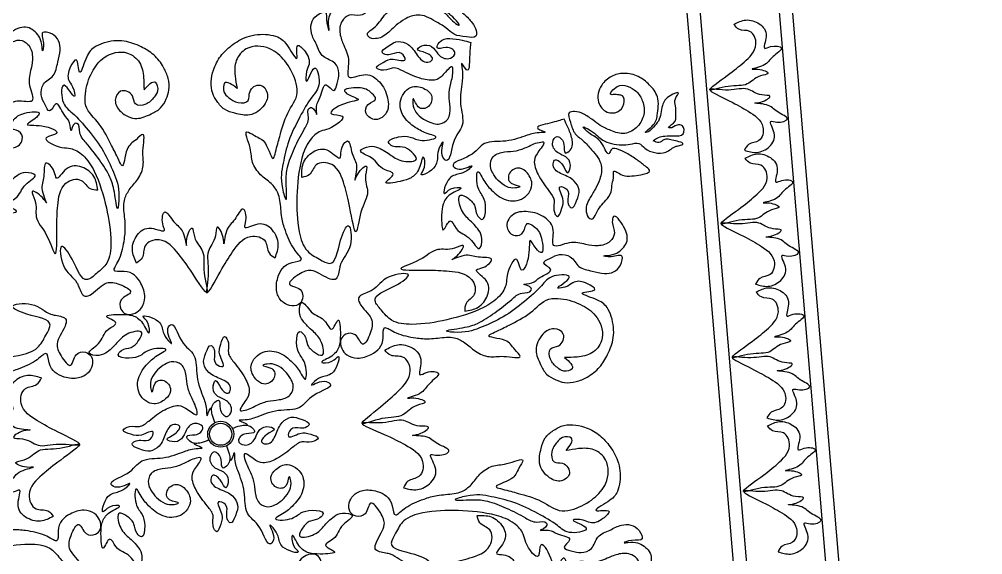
# Model space of a CAD drawing. Header units: millimetres. Extents: x 32582 to 41721, y -247935 to -234947.
# Drawn here: x 36653.1 to 36726.4, y -240141.2 to -240100.5 of the extents above; entities that cross this region are included whole.
import ezdxf

# ---------------------------------------------------------------- set-up
doc = ezdxf.new("R2010")
doc.units = ezdxf.units.MM
doc.header["$LTSCALE"] = 300
doc.header["$MEASUREMENT"] = 0
doc.layers.add('I-LINE-01', color=1, linetype='Continuous')
doc.layers.add('ID-facade', color=1, linetype='Continuous')

# ---------------------------------------------------------------- blocks, each defined once
blk = doc.blocks.new('arabesque3')
at = {"layer": 'I-LINE-01', "ltscale": 1100}
for radius in [18, 15.3]:
    blk.add_circle((0, 0), radius, dxfattribs=at)
for points in [[(312.1, 648.2), (315.2, 655.6), (315.4, 664.7), (313.9, 676.7), (314.1, 690), (325.7, 690.9), (327.5, 683.8), (325.4, 673.4), (325.9, 671.7), (331.1, 679.4), (341.8, 684.6), (354.1, 686.2), (363.9, 687.5), (371, 693.2), (369.2, 680.9), (357.6, 668.3), (337.5, 659.2), (330.5, 651.2), (325.4, 643), (324.8, 639.4), (331.7, 649.1), (345.7, 659), (370.8, 663.4), (389, 655.2), (402.7, 642), (410.3, 623.1), (409, 605.6), (399.5, 590.2), (377, 581.9), (361.5, 591.4), (359.4, 605.4), (368.9, 616), (380, 616), (382.2, 611.6), (383.8, 603.7), (384.3, 600.8), (393.9, 610.9), (392.1, 624.7), (382.7, 636), (368.2, 642.1), (349.9, 640.9), (335.1, 629.6), (328.4, 610.6), (335.5, 592.1), (344.9, 578.9), (353.8, 570.3), (364.5, 558.1), (369.8, 547.2), (369.1, 539.6), (356, 538.9), (339.3, 542.9), (328, 552.1), (313.8, 561.4), (301.5, 568.4), (289.9, 571), (271.5, 565.8), (259.5, 557.7), (247.2, 547.4), (238.9, 541.9), (230.4, 540.1), (220.5, 543.2), (219.1, 545.9), (225.7, 553), (241.6, 569.4), (251.7, 578.5), (262.3, 581.8), (273.3, 585.6), (279, 586.6), (272.1, 597.6), (268.8, 610.4), (268.3, 623), (268.9, 629.9), (271.4, 635.8), (277.2, 632.6), (287.9, 622.7), (299.6, 610.1), (307.3, 599.3), (309.3, 588.1), (304.3, 584.8), (318.2, 577.6), (327.4, 572.4), (339.5, 559.7), (346.6, 555.2), (340.3, 564.3), (324.2, 579.3), (313.3, 603.5), (312.3, 615.6), (311.4, 627.5), (303.5, 634.6), (295.3, 647.1), (293.4, 662.4), (299, 677.7), (299.4, 684), (300.3, 687.1), (307.3, 675.7), (310.5, 662.3), (308, 654.8), (311.9, 647.8)], [(36.8, 477.1), (34.5, 494.3), (36.8, 515.4), (51, 531.2), (83.5, 530.5), (103.7, 513.1), (117.7, 485.3), (119.8, 468.9), (105.8, 440.8), (93.8, 408.8), (87.3, 387.3), (84.4, 379.1), (73.6, 400), (59.1, 411.1), (48.7, 416.8), (52.3, 394.4), (55.2, 374.2), (65.8, 356.9), (79.9, 344.2), (88.9, 331.1), (91.5, 320.4), (93.4, 296.9), (97.8, 278.6), (109, 253), (115.5, 244.2), (118.7, 238.7), (105.7, 234.3), (85.4, 214), (83.5, 194.2), (90.4, 180.6), (100.2, 175.1), (113, 176.1), (118.7, 183.8), (115.7, 196.5), (101.4, 204.6), (114.7, 217.6), (131.6, 222.6), (155.4, 210.9), (164.4, 209.2), (171, 223.6), (172.7, 229.8), (187, 256.2), (185.1, 282.8), (173.8, 263), (157.4, 231.5), (143.9, 237.7), (127.3, 249.6), (117, 276.3), (115.2, 325.1), (123.5, 377.9), (135.3, 402.2), (150.6, 414.4), (161.9, 417.6), (181.1, 434.4), (166.1, 438), (184.5, 451.5), (203.9, 457), (189.5, 464.7), (185.3, 468.7), (204.6, 472.9), (223.1, 464.6), (227.9, 456.9), (217.3, 449.5), (214.3, 437.3), (227.3, 428.4), (242.5, 437.9), (243.7, 461), (231.9, 482.4), (212.5, 490.8), (192, 488), (192, 509.5), (186, 532.2), (181.4, 548.3), (184.7, 565.8), (194.7, 573.5), (210.5, 573.2), (217.5, 576.1), (201.6, 587.6), (179.3, 587.8), (167.2, 572.2), (166.2, 558.8), (166.3, 553.6), (163.5, 563.7), (161.9, 578.5), (149.9, 574.7), (141.9, 550.6), (148.2, 534.5), (157.4, 517.5), (172.8, 508), (178.2, 493.8), (175.3, 479.5), (170.5, 470.3), (160.3, 478.3), (151.5, 461.8), (145.9, 449.3), (145.7, 437.9), (139.1, 447.4), (136.1, 447), (134.2, 433.8), (128.1, 418.1), (113.7, 392), (103.3, 366.1), (100.8, 344.5), (99.9, 321.6), (95.4, 337.3), (97.4, 371.8), (106.2, 402.4), (122.5, 435.2), (139.9, 461.9), (150.3, 481.5), (144.5, 501.7), (133, 484), (133.5, 497.6), (137.2, 507.4), (132.2, 525.2), (122.3, 533.7), (120.7, 516.2), (109.1, 532.5), (95.1, 546.4), (81.9, 550), (52.7, 547.9), (30.8, 536.4), (15.6, 522.4), (4.9, 503.3), (1.3, 487.2), (2.8, 471.2), (8.6, 459.9), (18.3, 448.7), (32.7, 442.7), (53.1, 439.9), (73.5, 453), (78.3, 469.5), (69, 480.6), (54.1, 471.5), (51.7, 460), (37.7, 457.3), (24.6, 464.9), (18.5, 472.7), (19.8, 484.8), (36.8, 477.1)], [(-92, 478.7), (-92.1, 496.1), (-97.2, 516.7), (-113.5, 530.4), (-145.6, 525.2), (-163.2, 505.3), (-173.3, 475.8), (-173.1, 459.3), (-155.3, 433.3), (-139.1, 403.3), (-129.7, 382.9), (-125.7, 375.1), (-117.9, 397.3), (-105.1, 410.3), (-95.6, 417.4), (-96, 394.7), (-96.2, 374.3), (-104.3, 355.7), (-116.5, 341.2), (-123.6, 327), (-124.7, 316), (-123.4, 292.6), (-125.2, 273.8), (-132.8, 246.9), (-138.1, 237.3), (-140.5, 231.4), (-127, 228.8), (-104.1, 211.5), (-99.5, 192.1), (-104.5, 177.7), (-113.5, 170.9), (-126.3, 170.2), (-132.9, 177), (-131.8, 190), (-118.7, 200), (-133.6, 211), (-151.1, 213.7), (-173.1, 198.8), (-181.7, 196), (-190.2, 209.3), (-192.8, 215.2), (-210.6, 239.4), (-212.3, 266), (-198.4, 247.9), (-177.8, 219), (-165.3, 226.9), (-150.5, 241), (-144, 268.8), (-148.9, 317.5), (-164.3, 368.6), (-179.4, 391), (-196.2, 401), (-207.8, 402.7), (-229.1, 416.7), (-214.8, 422.3), (-234.8, 433.2), (-254.8, 436), (-241.5, 445.5), (-237.9, 450.1), (-257.6, 451.6), (-274.8, 440.9), (-278.5, 432.6), (-267.1, 426.7), (-262.4, 415.1), (-274, 404.4), (-290.4, 411.8), (-294.8, 434.4), (-286, 457.3), (-268, 468.3), (-247.2, 468.4), (-250.2, 489.6), (-247.3, 512.9), (-245, 529.5), (-250.6, 546.4), (-261.6, 552.6), (-277.2, 550.2), (-284.6, 552.1), (-270.3, 565.7), (-248.3, 569), (-234.1, 555.1), (-231.3, 542), (-230.8, 536.9), (-229.3, 547.2), (-229.8, 562.1), (-217.4, 559.9), (-206.2, 537.2), (-210.2, 520.4), (-217, 502.3), (-231, 490.7), (-234.3, 476), (-229.5, 462.2), (-223.5, 453.7), (-214.5, 463), (-203.6, 447.9), (-196.3, 436.3), (-194.5, 425.1), (-189.2, 435.3), (-186.3, 435.3), (-182.6, 422.5), (-174.3, 407.9), (-156.5, 383.9), (-142.7, 359.8), (-137.2, 338.7), (-133.2, 316.1), (-131, 332.3), (-137.6, 366.2), (-150.6, 395.3), (-171.1, 425.6), (-192, 449.6), (-205, 467.6), (-202.1, 488.4), (-188.2, 472.4), (-190.6, 485.9), (-195.6, 495.1), (-193, 513.3), (-184.5, 523.1), (-180.5, 506), (-171.2, 523.8), (-159.3, 539.4), (-146.6, 544.9), (-117.4, 546.8), (-94.2, 538.3), (-77.2, 526.6), (-64, 509.1), (-58.2, 493.6), (-57.5, 477.6), (-61.7, 465.5), (-69.8, 453.1), (-83.2, 445.3), (-103.1, 439.6), (-125.1, 449.8), (-132.1, 465.6), (-124.4, 477.8), (-108.4, 470.9), (-104.5, 459.7), (-90.2, 459), (-78.3, 468.3), (-73.2, 476.9), (-76.2, 488.8), (-92, 478.7)], [(361.8, 531.1), (350.2, 534.3), (332.9, 537.3), (318.2, 532.3), (315.2, 525.1), (327.1, 524.9), (335.3, 522.9), (339.5, 517.7), (332.9, 510.2), (318, 514.3), (309.9, 524.7), (297.4, 529), (287.8, 523.8), (299.9, 518.2), (307.9, 508.7), (301.4, 505.4), (287.2, 515.8), (275, 530.6), (261.6, 535.2), (247.4, 529.2), (239.1, 520.4), (243.1, 517.8), (251.9, 518), (265.5, 518.6), (270.6, 510.2), (253.9, 511), (239.7, 507), (230.5, 499.7), (240.1, 496.2), (253.6, 498.9), (267.7, 493.9), (279.9, 487.8), (292.3, 482.9), (312.1, 480.9), (324.2, 489.4), (335.4, 497.4), (335.9, 494.2), (332.5, 475), (329.7, 458.4), (330.6, 442.5), (327, 426.1), (314, 419.6), (304.8, 421.4), (293.3, 427), (283, 437.1), (279.1, 449.1), (279.7, 455.3), (286.6, 444.2), (300.7, 444.4), (305.2, 459.3), (296.5, 468.5), (279.5, 472.1), (262.6, 454.6), (266.5, 430.8), (284.1, 414.1), (301.8, 405.6), (309.7, 402.2), (290.5, 397.7), (274.1, 402.8), (257.8, 403.4), (244, 396), (249.4, 391.1), (263.3, 389.3), (275.9, 381.8), (281.8, 372.3), (264.3, 369.7), (246.9, 378.3), (229.8, 389.2), (217.4, 391.5), (205, 385.9), (219.9, 375.5), (237.5, 358.8), (249.2, 352.3), (238.8, 341.4), (258.7, 341.9), (273.7, 346.6), (285.5, 359.4), (291.4, 374.6), (292.7, 360.5), (288, 350.7), (307.4, 361.4), (311.2, 377.4), (315.6, 389.9), (318.9, 394.6), (317.6, 376.4), (322.9, 369.1), (333.7, 393.7), (346.7, 417), (345.3, 446.5), (348.2, 477.2), (348.6, 496.9), (348, 502.4), (354.8, 493.2), (359.6, 510.7), (361.8, 531.1)], [(-421.4, 487.7), (-410.2, 492.5), (-393.6, 497.9), (-378.3, 495), (-374.4, 488.2), (-386.1, 486.4), (-393.9, 483.3), (-397.4, 477.5), (-389.8, 471), (-375.6, 477.2), (-369, 488.5), (-357.3, 494.5), (-347, 490.7), (-358.3, 483.5), (-364.9, 472.9), (-357.9, 470.6), (-345.3, 482.9), (-335.3, 499.2), (-322.6, 505.5), (-307.7, 501.6), (-298.4, 493.9), (-301.9, 490.9), (-310.7, 489.8), (-324.2, 488.6), (-328.1, 479.5), (-311.8, 482.7), (-297.1, 480.6), (-287, 474.6), (-296, 469.9), (-309.7, 470.7), (-323, 463.8), (-334.3, 456.1), (-345.9, 449.6), (-365.2, 444.9), (-378.3, 451.6), (-390.6, 458), (-390.6, 454.8), (-384.6, 436.3), (-379.6, 420.1), (-378.3, 404.2), (-372.5, 388.6), (-358.7, 383.9), (-349.8, 386.9), (-339.3, 394), (-330.4, 405.5), (-328.2, 417.8), (-329.6, 423.9), (-334.9, 412), (-348.9, 410.2), (-355.4, 424.4), (-348, 434.7), (-331.8, 440.6), (-312.6, 425.6), (-313.3, 401.5), (-328.3, 382.5), (-344.7, 371.6), (-352.1, 367.2), (-332.4, 365.4), (-316.9, 372.7), (-300.9, 375.5), (-286.1, 370), (-290.9, 364.5), (-304.4, 360.8), (-315.8, 351.7), (-320.4, 341.4), (-302.7, 341.2), (-286.6, 352.1), (-271.1, 365.3), (-259.2, 369.3), (-246.2, 365.4), (-259.5, 353), (-274.6, 334.1), (-285.3, 326), (-273.5, 316.7), (-293.3, 314.5), (-308.8, 317.1), (-322.3, 328.1), (-330.2, 342.4), (-329.5, 328.2), (-323.5, 319.2), (-344.2, 327.1), (-350.2, 342.5), (-356.2, 354.2), (-360.2, 358.4), (-356.3, 340.6), (-360.7, 332.6), (-374.7, 355.5), (-390.7, 376.8), (-393.4, 406.2), (-400.5, 436.2), (-403.6, 455.7), (-403.8, 461.2), (-409.2, 451.2), (-416.3, 467.9), (-421.4, 487.7)], [(610.6, 388.1), (617.5, 392.2), (626.4, 393.7), (638.6, 393.8), (651.7, 395.9), (651, 407.4), (643.8, 408.3), (633.7, 404.7), (632, 405), (638.9, 411.3), (642.6, 422.5), (642.5, 434.9), (642.4, 444.9), (647.1, 452.7), (635.2, 449.2), (624.3, 436), (618, 414.8), (611.1, 406.7), (603.6, 400.5), (600.1, 399.5), (608.8, 407.7), (616.7, 422.8), (617.6, 448.4), (607, 465.3), (592.1, 477), (572.2, 482), (555.1, 478.3), (541.1, 466.7), (536, 443.3), (547.6, 429.3), (561.7, 429.1), (570.9, 440), (569.4, 451), (564.8, 452.5), (556.7, 453.1), (553.7, 453.2), (562.5, 464), (576.4, 464.2), (588.8, 456.4), (596.9, 442.9), (598.2, 424.6), (589, 408.3), (571.1, 399.1), (551.8, 403.6), (537.5, 411.1), (527.7, 418.8), (514.2, 427.7), (502.6, 431.4), (495.2, 429.8), (496.3, 416.6), (502.5, 400.6), (513.2, 390.7), (524.3, 377.9), (533, 366.7), (537.2, 355.6), (534.5, 336.7), (528.1, 323.7), (519.6, 310), (515.3, 301.1), (514.7, 292.4), (519.1, 283), (521.9, 282), (528.1, 289.5), (542.1, 307.5), (549.8, 318.8), (551.6, 329.7), (553.8, 341.2), (554, 346.9), (566, 341.6), (579, 340), (591.6, 341.3), (598.4, 342.8), (603.9, 346.1), (599.9, 351.4), (588.6, 360.7), (574.6, 370.5), (562.8, 376.7), (551.4, 377.1), (548.8, 371.8), (539.8, 384.5), (533.4, 393), (519.2, 403.1), (513.7, 409.6), (523.6, 404.6), (540.6, 390.7), (566.1, 383.2), (578.3, 383.9), (590.2, 384.6), (598.2, 377.8), (611.8, 371.3), (627.2, 371.5), (641.6, 379.2), (647.8, 380.4), (650.7, 381.8), (638.5, 387.2), (624.8, 388.5), (617.7, 385), (610.2, 387.8)], [(487.7, 421.4), (492.5, 410.2), (497.9, 393.6), (495, 378.3), (488.2, 374.4), (486.4, 386.1), (483.3, 393.9), (477.5, 397.4), (471, 389.8), (477.2, 375.6), (488.5, 369), (494.5, 357.3), (490.7, 347), (483.5, 358.3), (472.9, 364.9), (470.6, 357.9), (482.9, 345.3), (499.2, 335.3), (505.5, 322.6), (501.6, 307.7), (493.9, 298.4), (490.9, 301.9), (489.8, 310.7), (488.6, 324.2), (479.5, 328.1), (482.7, 311.8), (480.6, 297.1), (474.6, 287), (469.9, 296), (470.7, 309.7), (463.8, 323), (456.1, 334.3), (449.6, 345.9), (444.9, 365.2), (451.6, 378.3), (458, 390.6), (454.8, 390.6), (436.3, 384.6), (420.1, 379.6), (404.2, 378.3), (388.6, 372.5), (383.9, 358.7), (386.9, 349.8), (394, 339.3), (405.5, 330.4), (417.8, 328.2), (423.9, 329.6), (412, 334.9), (410.2, 348.9), (424.4, 355.4), (434.7, 348), (440.6, 331.8), (425.6, 312.6), (401.5, 313.3), (382.5, 328.3), (371.6, 344.7), (367.2, 352.1), (365.4, 332.4), (372.7, 316.9), (375.5, 300.9), (370, 286.1), (364.5, 290.9), (360.8, 304.4), (351.7, 315.8), (341.4, 320.4), (341.2, 302.7), (352.1, 286.6), (365.3, 271.1), (369.3, 259.2), (365.4, 246.2), (353, 259.5), (334.1, 274.6), (326, 285.3), (316.7, 273.5), (314.5, 293.3), (317.1, 308.8), (328.1, 322.3), (342.4, 330.2), (328.2, 329.5), (319.2, 323.5), (327.1, 344.2), (342.5, 350.2), (354.2, 356.2), (358.4, 360.2), (340.6, 356.3), (332.6, 360.7), (355.5, 374.7), (376.8, 390.7), (406.2, 393.4), (436.2, 400.5), (455.7, 403.6), (461.2, 403.8), (451.2, 409.2), (467.9, 416.3), (487.7, 421.4)], [(122.8, 351.4), (133, 354.9), (143.2, 368.1), (164.7, 367.9), (181, 339.4), (187.8, 307.3), (195.5, 274.1), (203, 301.1), (212.9, 328.9), (210.9, 352.1), (212.7, 364.2), (200.1, 353.7), (196, 345.5), (198.7, 363.2), (193.3, 382.6), (187.5, 399.9), (178, 386.2), (176.6, 377.1), (161.2, 386.9), (139.3, 386.2), (125.1, 370.5), (122.8, 351.4)], [(-160, 342.5), (-170.5, 344.6), (-182.5, 356.3), (-203.7, 353.1), (-216, 322.6), (-218.3, 289.9), (-221.4, 256), (-232.6, 281.7), (-246.2, 307.9), (-247.4, 331.1), (-250.8, 342.9), (-236.8, 334.1), (-231.7, 326.7), (-236.8, 343.8), (-234.1, 363.8), (-230.7, 381.7), (-219.5, 369.4), (-216.8, 360.6), (-202.8, 372.4), (-181.1, 374.7), (-164.9, 361.1), (-160, 342.5)], [(-109.5, 239.9), (-101.4, 247), (-97, 263.1), (-77, 271), (-51.1, 250.8), (-32.6, 223.7), (-12.9, 196), (-16.2, 223.8), (-17.6, 253.3), (-28.2, 274), (-31.2, 285.8), (-38.9, 271.3), (-39.6, 262.2), (-43.8, 279.6), (-56.2, 295.5), (-68.1, 309.3), (-71.6, 293), (-69.5, 284), (-87.5, 287.3), (-107.4, 278.3), (-114.6, 258.4), (-109.5, 239.9)], [(82.5, 241.4), (74.3, 248.4), (69.6, 264.4), (49.5, 272.1), (23.9, 251.4), (5.9, 224), (-13.4, 196), (-10.5, 223.8), (-9.6, 253.3), (0.7, 274.2), (3.4, 286.1), (11.4, 271.7), (12.2, 262.7), (16.1, 280.1), (28.3, 296.2), (39.9, 310.2), (43.7, 294), (41.8, 284.9), (59.7, 288.5), (79.8, 279.8), (87.3, 260.1), (82.5, 241.4)], [(478.7, 92), (496.1, 92.1), (516.7, 97.2), (530.4, 113.5), (525.2, 145.6), (505.3, 163.2), (475.8, 173.3), (459.3, 173.1), (433.3, 155.3), (403.3, 139.1), (382.9, 129.7), (375.1, 125.7), (397.3, 117.9), (410.3, 105.1), (417.4, 95.6), (394.7, 96), (374.3, 96.2), (355.7, 104.3), (341.2, 116.5), (327, 123.6), (316, 124.7), (292.6, 123.4), (273.8, 125.2), (246.9, 132.8), (237.3, 138.1), (231.4, 140.5), (228.8, 127), (211.5, 104.1), (192.1, 99.5), (177.7, 104.5), (170.9, 113.5), (170.2, 126.3), (177, 132.9), (190, 131.8), (200, 118.7), (211, 133.6), (213.7, 151.1), (198.8, 173.1), (196, 181.7), (209.3, 190.2), (215.2, 192.8), (239.4, 210.6), (266, 212.3), (247.9, 198.4), (219, 177.8), (226.9, 165.3), (241, 150.5), (268.8, 144), (317.5, 148.9), (368.6, 164.3), (391, 179.4), (401, 196.2), (402.7, 207.8), (416.7, 229.1), (422.3, 214.8), (433.2, 234.8), (436, 254.8), (445.5, 241.5), (450.1, 237.9), (451.6, 257.6), (440.9, 274.8), (432.6, 278.5), (426.7, 267.1), (415.1, 262.4), (404.4, 274), (411.8, 290.4), (434.4, 294.8), (457.3, 286), (468.3, 268), (468.4, 247.2), (489.6, 250.2), (512.9, 247.3), (529.5, 245), (546.4, 250.6), (552.6, 261.6), (550.2, 277.2), (552.1, 284.6), (565.7, 270.3), (569, 248.3), (555.1, 234.1), (542, 231.3), (536.9, 230.8), (547.2, 229.3), (562.1, 229.8), (559.9, 217.4), (537.2, 206.2), (520.4, 210.2), (502.3, 217), (490.7, 231), (476, 234.3), (462.2, 229.5), (453.7, 223.5), (463, 214.5), (447.9, 203.6), (436.3, 196.3), (425.1, 194.5), (435.3, 189.2), (435.3, 186.3), (422.5, 182.6), (407.9, 174.3), (383.9, 156.5), (359.8, 142.7), (338.7, 137.2), (316.1, 133.2), (332.3, 131), (366.2, 137.6), (395.3, 150.6), (425.6, 171.1), (449.6, 192), (467.6, 205), (488.4, 202.1), (472.4, 188.2), (485.9, 190.6), (495.1, 195.6), (513.3, 193), (523.1, 184.5), (506, 180.5), (523.8, 171.2), (539.4, 159.3), (544.9, 146.6), (546.8, 117.4), (538.3, 94.2), (526.6, 77.2), (509.1, 64), (493.6, 58.2), (477.6, 57.5), (465.5, 61.7), (453.1, 69.8), (445.3, 83.2), (439.6, 103.1), (449.8, 125.1), (465.6, 132.1), (477.8, 124.4), (470.9, 108.4), (459.7, 104.5), (459, 90.2), (468.3, 78.3), (476.9, 73.2), (488.8, 76.2), (478.7, 92)], [(-477.1, 36.8), (-494.3, 34.5), (-515.4, 36.8), (-531.2, 51), (-530.5, 83.5), (-513.1, 103.7), (-485.3, 117.7), (-468.9, 119.8), (-440.8, 105.8), (-408.8, 93.8), (-387.3, 87.3), (-379.1, 84.4), (-400, 73.6), (-411.1, 59.1), (-416.8, 48.7), (-394.4, 52.3), (-374.2, 55.2), (-356.9, 65.8), (-344.2, 79.9), (-331.1, 88.9), (-320.4, 91.5), (-296.9, 93.4), (-278.6, 97.8), (-253, 109), (-244.2, 115.5), (-238.7, 118.7), (-234.3, 105.7), (-214, 85.4), (-194.2, 83.5), (-180.6, 90.4), (-175.1, 100.2), (-176.1, 113), (-183.8, 118.7), (-196.5, 115.7), (-204.6, 101.4), (-217.6, 114.7), (-222.6, 131.6), (-210.9, 155.4), (-209.2, 164.4), (-223.6, 171), (-229.8, 172.7), (-256.2, 187), (-282.8, 185.1), (-263, 173.8), (-231.5, 157.4), (-237.7, 143.9), (-249.6, 127.3), (-276.3, 117), (-325.1, 115.2), (-377.9, 123.5), (-402.2, 135.3), (-414.4, 150.6), (-417.6, 161.9), (-434.4, 181.1), (-438, 166.1), (-451.5, 184.5), (-457, 203.9), (-464.7, 189.5), (-468.7, 185.3), (-472.9, 204.6), (-464.6, 223.1), (-456.9, 227.9), (-449.5, 217.3), (-437.3, 214.3), (-428.4, 227.3), (-437.9, 242.5), (-461, 243.7), (-482.4, 231.9), (-490.8, 212.5), (-488, 192), (-509.5, 192), (-532.2, 186), (-548.3, 181.4), (-565.8, 184.7), (-573.5, 194.7), (-573.2, 210.5), (-576.1, 217.5), (-587.6, 201.6), (-587.8, 179.3), (-572.2, 167.2), (-558.8, 166.2), (-553.6, 166.3), (-563.7, 163.5), (-578.5, 161.9), (-574.7, 149.9), (-550.6, 141.9), (-534.5, 148.2), (-517.5, 157.4), (-508, 172.8), (-493.8, 178.2), (-479.5, 175.3), (-470.3, 170.5), (-478.3, 160.3), (-461.8, 151.5), (-449.3, 145.9), (-437.9, 145.7), (-447.4, 139.1), (-447, 136.1), (-433.8, 134.2), (-418.1, 128.1), (-392, 113.7), (-366.1, 103.3), (-344.5, 100.8), (-321.6, 99.9), (-337.3, 95.4), (-371.8, 97.4), (-402.4, 106.2), (-435.2, 122.5), (-461.9, 139.9), (-481.5, 150.3), (-501.7, 144.5), (-484, 133), (-497.6, 133.5), (-507.4, 137.2), (-525.2, 132.2), (-533.7, 122.3), (-516.2, 120.7), (-532.5, 109.1), (-546.4, 95.1), (-550, 81.9), (-547.9, 52.7), (-536.4, 30.8), (-522.4, 15.6), (-503.3, 4.9), (-487.2, 1.3), (-471.2, 2.8), (-459.9, 8.6), (-448.7, 18.3), (-442.7, 32.7), (-439.9, 53.1), (-453, 73.5), (-469.5, 78.3), (-480.6, 69), (-471.5, 54.1), (-460, 51.7), (-457.3, 37.7), (-464.9, 24.6), (-472.7, 18.5), (-484.8, 19.8), (-477.1, 36.8)], [(342.5, 160), (344.6, 170.5), (356.3, 182.5), (353.1, 203.7), (322.6, 216), (289.9, 218.3), (256, 221.4), (281.7, 232.6), (307.9, 246.2), (331.1, 247.4), (342.9, 250.8), (334.1, 236.8), (326.7, 231.7), (343.8, 236.8), (363.8, 234.1), (381.7, 230.7), (369.4, 219.5), (360.6, 216.8), (372.4, 202.8), (374.7, 181.1), (361.1, 164.9), (342.5, 160)], [(230.5, 109.4), (238.4, 102.1), (254.8, 99.2), (264.7, 80.1), (247.1, 52.3), (221.9, 31.3), (196.2, 9), (223.6, 15), (252.8, 19.2), (272.4, 31.8), (283.9, 35.9), (268.6, 42.2), (259.6, 42), (276.4, 47.8), (291.1, 61.7), (303.6, 74.9), (287.1, 76.9), (278.4, 73.9), (279.8, 92.1), (269, 111), (248.5, 116.3), (230.5, 109.4)], [(-245.7, 85), (-252.3, 76.5), (-268, 71), (-274.7, 50.5), (-252.8, 26), (-224.5, 9.4), (-195.5, -8.5), (-223.5, -7), (-253, -7.6), (-274.4, 1.7), (-286.4, 3.8), (-272.4, 12.5), (-263.4, 13.7), (-281, 16.8), (-297.7, 28.1), (-312.2, 39.1), (-296.2, 43.7), (-287.1, 42.2), (-291.6, 59.9), (-283.9, 80.4), (-264.6, 88.9), (-245.7, 85)], [(250.7, -81.5), (256.9, -72.7), (272.4, -66.5), (278, -45.7), (255, -22.3), (226, -7), (196.2, 9.4), (224.2, 9.3), (253.6, 11.3), (275.4, 3.1), (287.5, 1.5), (273.9, -7.8), (265, -9.5), (282.7, -11.7), (300, -22.2), (315, -32.5), (299.3, -37.9), (290.1, -36.8), (295.4, -54.3), (288.7, -75.1), (269.8, -84.5), (250.7, -81.5)], [(-234.6, -106.6), (-242.1, -99), (-258.4, -95.4), (-267.4, -75.8), (-248.5, -48.9), (-222.3, -29.1), (-195.6, -8), (-223.2, -12.7), (-252.6, -15.5), (-272.7, -27.2), (-284.4, -30.7), (-269.5, -37.7), (-260.4, -37.9), (-277.5, -43), (-292.9, -56.2), (-306, -68.8), (-289.6, -71.5), (-280.7, -68.9), (-283.1, -87), (-273.1, -106.5), (-252.9, -112.7), (-234.6, -106.6)], [(477.1, -36.8), (494.3, -34.5), (515.4, -36.8), (531.2, -51), (530.5, -83.5), (513.1, -103.7), (485.3, -117.7), (468.9, -119.8), (440.8, -105.8), (408.8, -93.8), (387.3, -87.3), (379.1, -84.4), (400, -73.6), (411.1, -59.1), (416.8, -48.7), (394.4, -52.3), (374.2, -55.2), (356.9, -65.8), (344.2, -79.9), (331.1, -88.9), (320.4, -91.5), (296.9, -93.4), (278.6, -97.8), (253, -109), (244.2, -115.5), (238.7, -118.7), (234.3, -105.7), (214, -85.4), (194.2, -83.5), (180.6, -90.4), (175.1, -100.2), (176.1, -113), (183.8, -118.7), (196.5, -115.7), (204.6, -101.4), (217.6, -114.7), (222.6, -131.6), (210.9, -155.4), (209.2, -164.4), (223.6, -171), (229.8, -172.7), (256.2, -187), (282.8, -185.1), (263, -173.8), (231.5, -157.4), (237.7, -143.9), (249.6, -127.3), (276.3, -117), (325.1, -115.2), (377.9, -123.5), (402.2, -135.3), (414.4, -150.6), (417.6, -161.9), (434.4, -181.1), (438, -166.1), (451.5, -184.5), (457, -203.9), (464.7, -189.5), (468.7, -185.3), (472.9, -204.6), (464.6, -223.1), (456.9, -227.9), (449.5, -217.3), (437.3, -214.3), (428.4, -227.3), (437.9, -242.5), (461, -243.7), (482.4, -231.9), (490.8, -212.5), (488, -192), (509.5, -192), (532.2, -186), (548.3, -181.4), (565.8, -184.7), (573.5, -194.7), (573.2, -210.5), (576.1, -217.5), (587.6, -201.6), (587.8, -179.3), (572.2, -167.2), (558.8, -166.2), (553.6, -166.3), (563.7, -163.5), (578.5, -161.9), (574.7, -149.9), (550.6, -141.9), (534.5, -148.2), (517.5, -157.4), (508, -172.8), (493.8, -178.2), (479.5, -175.3), (470.3, -170.5), (478.3, -160.3), (461.8, -151.5), (449.3, -145.9), (437.9, -145.7), (447.4, -139.1), (447, -136.1), (433.8, -134.2), (418.1, -128.1), (392, -113.7), (366.1, -103.3), (344.5, -100.8), (321.6, -99.9), (337.3, -95.4), (371.8, -97.4), (402.4, -106.2), (435.2, -122.5), (461.9, -139.9), (481.5, -150.3), (501.7, -144.5), (484, -133), (497.6, -133.5), (507.4, -137.2), (525.2, -132.2), (533.7, -122.3), (516.2, -120.7), (532.5, -109.1), (546.4, -95.1), (550, -81.9), (547.9, -52.7), (536.4, -30.8), (522.4, -15.6), (503.3, -4.9), (487.2, -1.3), (471.2, -2.8), (459.9, -8.6), (448.7, -18.3), (442.7, -32.7), (439.9, -53.1), (453, -73.5), (469.5, -78.3), (480.6, -69), (471.5, -54.1), (460, -51.7), (457.3, -37.7), (464.9, -24.6), (472.7, -18.5), (484.8, -19.8), (477.1, -36.8)], [(-478.7, -92), (-496.1, -92.1), (-516.7, -97.2), (-530.4, -113.5), (-525.2, -145.6), (-505.3, -163.2), (-475.8, -173.3), (-459.3, -173.1), (-433.3, -155.3), (-403.3, -139.1), (-382.9, -129.7), (-375.1, -125.7), (-397.3, -117.9), (-410.3, -105.1), (-417.4, -95.6), (-394.7, -96), (-374.3, -96.2), (-355.7, -104.3), (-341.2, -116.5), (-327, -123.6), (-316, -124.7), (-292.6, -123.4), (-273.8, -125.2), (-246.9, -132.8), (-237.3, -138.1), (-231.4, -140.5), (-228.8, -127), (-211.5, -104.1), (-192.1, -99.5), (-177.7, -104.5), (-170.9, -113.5), (-170.2, -126.3), (-177, -132.9), (-190, -131.8), (-200, -118.7), (-211, -133.6), (-213.7, -151.1), (-198.8, -173.1), (-196, -181.7), (-209.3, -190.2), (-215.2, -192.8), (-239.4, -210.6), (-266, -212.3), (-247.9, -198.4), (-219, -177.8), (-226.9, -165.3), (-241, -150.5), (-268.8, -144), (-317.5, -148.9), (-368.6, -164.3), (-391, -179.4), (-401, -196.2), (-402.7, -207.8), (-416.7, -229.1), (-422.3, -214.8), (-433.2, -234.8), (-436, -254.8), (-445.5, -241.5), (-450.1, -237.9), (-451.6, -257.6), (-440.9, -274.8), (-432.6, -278.5), (-426.7, -267.1), (-415.1, -262.4), (-404.4, -274), (-411.8, -290.4), (-434.4, -294.8), (-457.3, -286), (-468.3, -268), (-468.4, -247.2), (-489.6, -250.2), (-512.9, -247.3), (-529.5, -245), (-546.4, -250.6), (-552.6, -261.6), (-550.2, -277.2), (-552.1, -284.6), (-565.7, -270.3), (-569, -248.3), (-555.1, -234.1), (-542, -231.3), (-536.9, -230.8), (-547.2, -229.3), (-562.1, -229.8), (-559.9, -217.4), (-537.2, -206.2), (-520.4, -210.2), (-502.3, -217), (-490.7, -231), (-476, -234.3), (-462.2, -229.5), (-453.7, -223.5), (-463, -214.5), (-447.9, -203.6), (-436.3, -196.3), (-425.1, -194.5), (-435.3, -189.2), (-435.3, -186.3), (-422.5, -182.6), (-407.9, -174.3), (-383.9, -156.5), (-359.8, -142.7), (-338.7, -137.2), (-316.1, -133.2), (-332.3, -131), (-366.2, -137.6), (-395.3, -150.6), (-425.6, -171.1), (-449.6, -192), (-467.6, -205), (-488.4, -202.1), (-472.4, -188.2), (-485.9, -190.6), (-495.1, -195.6), (-513.3, -193), (-523.1, -184.5), (-506, -180.5), (-523.8, -171.2), (-539.4, -159.3), (-544.9, -146.6), (-546.8, -117.4), (-538.3, -94.2), (-526.6, -77.2), (-509.1, -64), (-493.6, -58.2), (-477.6, -57.5), (-465.5, -61.7), (-453.1, -69.8), (-445.3, -83.2), (-439.6, -103.1), (-449.8, -125.1), (-465.6, -132.1), (-477.8, -124.4), (-470.9, -108.4), (-459.7, -104.5), (-459, -90.2), (-468.3, -78.3), (-476.9, -73.2), (-488.8, -76.2), (-478.7, -92)], [(351.4, -122.8), (354.9, -133), (368.1, -143.2), (367.9, -164.7), (339.4, -181), (307.3, -187.8), (274.1, -195.5), (301.1, -203), (328.9, -212.9), (352.1, -210.9), (364.2, -212.7), (353.7, -200.1), (345.5, -196), (363.2, -198.7), (382.6, -193.3), (399.9, -187.5), (386.2, -178), (377.1, -176.6), (386.9, -161.2), (386.2, -139.3), (370.5, -125.1), (351.4, -122.8)], [(92, -478.7), (92.1, -496.1), (97.2, -516.7), (113.5, -530.4), (145.6, -525.2), (163.2, -505.3), (173.3, -475.8), (173.1, -459.3), (155.3, -433.3), (139.1, -403.3), (129.7, -382.9), (125.7, -375.1), (117.9, -397.3), (105.1, -410.3), (95.6, -417.4), (96, -394.7), (96.2, -374.3), (104.3, -355.7), (116.5, -341.2), (123.6, -327), (124.7, -316), (123.4, -292.6), (125.2, -273.8), (132.8, -246.9), (138.1, -237.3), (140.5, -231.4), (127, -228.8), (104.1, -211.5), (99.5, -192.1), (104.5, -177.7), (113.5, -170.9), (126.3, -170.2), (132.9, -177), (131.8, -190), (118.7, -200), (133.6, -211), (151.1, -213.7), (173.1, -198.8), (181.7, -196), (190.2, -209.3), (192.8, -215.2), (210.6, -239.4), (212.3, -266), (198.4, -247.9), (177.8, -219), (165.3, -226.9), (150.5, -241), (144, -268.8), (148.9, -317.5), (164.3, -368.6), (179.4, -391), (196.2, -401), (207.8, -402.7), (229.1, -416.7), (214.8, -422.3), (234.8, -433.2), (254.8, -436), (241.5, -445.5), (237.9, -450.1), (257.6, -451.6), (274.8, -440.9), (278.5, -432.6), (267.1, -426.7), (262.4, -415.1), (274, -404.4), (290.4, -411.8), (294.8, -434.4), (286, -457.3), (268, -468.3), (247.2, -468.4), (250.2, -489.6), (247.3, -512.9), (245, -529.5), (250.6, -546.4), (261.6, -552.6), (277.2, -550.2), (284.6, -552.1), (270.3, -565.7), (248.3, -569), (234.1, -555.1), (231.3, -542), (230.8, -536.9), (229.3, -547.2), (229.8, -562.1), (217.4, -559.9), (206.2, -537.2), (210.2, -520.4), (217, -502.3), (231, -490.7), (234.3, -476), (229.5, -462.2), (223.5, -453.7), (214.5, -463), (203.6, -447.9), (196.3, -436.3), (194.5, -425.1), (189.2, -435.3), (186.3, -435.3), (182.6, -422.5), (174.3, -407.9), (156.5, -383.9), (142.7, -359.8), (137.2, -338.7), (133.2, -316.1), (131, -332.3), (137.6, -366.2), (150.6, -395.3), (171.1, -425.6), (192, -449.6), (205, -467.6), (202.1, -488.4), (188.2, -472.4), (190.6, -485.9), (195.6, -495.1), (193, -513.3), (184.5, -523.1), (180.5, -506), (171.2, -523.8), (159.3, -539.4), (146.6, -544.9), (117.4, -546.8), (94.2, -538.3), (77.2, -526.6), (64, -509.1), (58.2, -493.6), (57.5, -477.6), (61.7, -465.5), (69.8, -453.1), (83.2, -445.3), (103.1, -439.6), (125.1, -449.8), (132.1, -465.6), (124.4, -477.8), (108.4, -470.9), (104.5, -459.7), (90.2, -459), (78.3, -468.3), (73.2, -476.9), (76.2, -488.8), (92, -478.7)]]:
    blk.add_spline(points, degree=3, dxfattribs=at)
for points, knots in [([(-7.4, 16.4), (-8.8, 20), (-11.8, 28.5), (-12.5, 40.8), (1.1, 50.6), (-0.6, 35.3), (2.5, 27.9), (10.8, 21.7), (19.1, 34.4), (10.7, 47.3), (-3, 51), (-10.9, 61.7), (-4.5, 80.3), (0.7, 62.2), (13.4, 52.7), (17.5, 68.8), (1.7, 77.1), (-13.5, 82.7), (-22.8, 99), (-18.2, 110.4), (-11.6, 126.2), (-5, 118), (-4.8, 109.2), (-7.8, 96.9), (11.9, 89.7), (-0.9, 111.3), (2.8, 121.5), (8.7, 139.9), (16.7, 123.5), (11.3, 111.7), (21.1, 99), (29.3, 88.1), (37.4, 75.1), (43.7, 57.8), (37.1, 46), (24.3, 30.9), (38.4, 32.2), (49.2, 38), (66.1, 44.5), (82.3, 44.8), (99.2, 48.8), (103.7, 64.2), (98.5, 75.5), (91.6, 85.5), (80.3, 94), (70.6, 96.1), (55.7, 92.6), (78.3, 90.9), (78, 72.1), (61.6, 64.7), (49, 75.3), (40.5, 93.2), (57.7, 114.7), (84.4, 113), (102.6, 96.9), (111.7, 84.8), (121.2, 65.2), (122.3, 95.3), (111, 106.7), (107.7, 121.3), (110.5, 142.8), (122.6, 132.1), (122, 119.5), (130.9, 110), (148, 100.2), (144.1, 126.5), (132.1, 138.2), (118.7, 151.2), (112.2, 164.3), (117, 186.7), (131.3, 158.5), (148, 158.8), (157.8, 132.3), (169.6, 164.3), (170, 131.4), (168.3, 116.9), (160.4, 102.9), (134.3, 94.1), (157.2, 93.3), (170.6, 110.2), (161.4, 77), (143.7, 76.4), (134.1, 71.4), (122.3, 59.9), (142.9, 73), (161.6, 60.8), (125.2, 52.4), (112.4, 28.7), (79.5, 32.7), (53.3, 22.9), (38.7, 18.3), (21, 18.8), (36.4, 14.5), (37.1, 11.9), (36.7, 11.3)], [9.002268, 9.002268, 9.002268, 9.002268, 14.795131, 22.552283, 26.461071, 32.387657, 36.609525, 39.954395, 44.930461, 52.663862, 59.213008, 65.821167, 71.29339, 77.971128, 84.193841, 87.852039, 96.65929, 106.216164, 113.320593, 121.014608, 127.066217, 129.409926, 133.83233, 140.645066, 145.549744, 153.866031, 161.281624, 167.125502, 172.219184, 179.076734, 186.565919, 193.404788, 200.070203, 209.993669, 217.371611, 224.279923, 225.86843, 235.613413, 244.053991, 252.020914, 260.382988, 267.663377, 272.34352, 278.70703, 285.950628, 292.243528, 295.372221, 301.913045, 308.987077, 316.779915, 323.110083, 331.753979, 343.934947, 355.999678, 368.122508, 377.945166, 382.2617, 392.159854, 400.760934, 408.879554, 416.732041, 420.374282, 427.369487, 434.667921, 440.28729, 449.125009, 458.827873, 469.014942, 475.316222, 482.112306, 491.224407, 503.354831, 510.028066, 517.582209, 527.55788, 535.426857, 544.098106, 552.275667, 559.367822, 564.778065, 575.84425, 584.09177, 590.699649, 593.575978, 602.671684, 607.21962, 620.649316, 633.970216, 648.73498, 664.168462, 674.044155, 676.776293, 682.44553, 684.243491, 684.243491, 684.243491, 684.243491]), ([(-16.4, -7.4), (-20, -8.8), (-28.5, -11.8), (-40.8, -12.5), (-50.6, 1.1), (-35.3, -0.6), (-27.9, 2.5), (-21.7, 10.8), (-34.4, 19.1), (-47.3, 10.7), (-51, -3), (-61.7, -10.9), (-80.3, -4.5), (-62.2, 0.7), (-52.7, 13.4), (-68.8, 17.5), (-77.1, 1.7), (-82.7, -13.5), (-99, -22.8), (-110.4, -18.2), (-126.2, -11.6), (-118, -5), (-109.2, -4.8), (-96.9, -7.8), (-89.7, 11.9), (-111.3, -0.9), (-121.5, 2.8), (-139.9, 8.7), (-123.5, 16.7), (-111.7, 11.3), (-99, 21.1), (-88.1, 29.3), (-75.1, 37.4), (-57.8, 43.7), (-46, 37.1), (-30.9, 24.3), (-32.2, 38.4), (-38, 49.2), (-44.5, 66.1), (-44.8, 82.3), (-48.8, 99.2), (-64.2, 103.7), (-75.5, 98.5), (-85.5, 91.6), (-94, 80.3), (-96.1, 70.6), (-92.6, 55.7), (-90.9, 78.3), (-72.1, 78), (-64.7, 61.6), (-75.3, 49), (-93.2, 40.5), (-114.7, 57.7), (-113, 84.4), (-96.9, 102.6), (-84.8, 111.7), (-65.2, 121.2), (-95.3, 122.3), (-106.7, 111), (-121.3, 107.7), (-142.8, 110.5), (-132.1, 122.6), (-119.5, 122), (-110, 130.9), (-100.2, 148), (-126.5, 144.1), (-138.2, 132.1), (-151.2, 118.7), (-164.3, 112.2), (-186.7, 117), (-158.5, 131.3), (-158.8, 148), (-132.3, 157.8), (-164.3, 169.6), (-131.4, 170), (-116.9, 168.3), (-102.9, 160.4), (-94.1, 134.3), (-93.3, 157.2), (-110.2, 170.6), (-77, 161.4), (-76.4, 143.7), (-71.4, 134.1), (-59.9, 122.3), (-73, 142.9), (-60.8, 161.6), (-52.4, 125.2), (-28.7, 112.4), (-32.7, 79.5), (-22.9, 53.3), (-18.3, 38.7), (-18.8, 21), (-14.5, 36.4), (-11.9, 37.1), (-11.3, 36.7)], [9.002268, 9.002268, 9.002268, 9.002268, 14.795131, 22.552283, 26.461071, 32.387657, 36.609525, 39.954395, 44.930461, 52.663862, 59.213008, 65.821167, 71.29339, 77.971128, 84.193841, 87.852039, 96.65929, 106.216164, 113.320593, 121.014608, 127.066217, 129.409926, 133.83233, 140.645066, 145.549744, 153.866031, 161.281624, 167.125502, 172.219184, 179.076734, 186.565919, 193.404788, 200.070203, 209.993669, 217.371611, 224.279923, 225.86843, 235.613413, 244.053991, 252.020914, 260.382988, 267.663377, 272.34352, 278.70703, 285.950628, 292.243528, 295.372221, 301.913045, 308.987077, 316.779915, 323.110083, 331.753979, 343.934947, 355.999678, 368.122508, 377.945166, 382.2617, 392.159854, 400.760934, 408.879554, 416.732041, 420.374282, 427.369487, 434.667921, 440.28729, 449.125009, 458.827873, 469.014942, 475.316222, 482.112306, 491.224407, 503.354831, 510.028066, 517.582209, 527.55788, 535.426857, 544.098106, 552.275667, 559.367822, 564.778065, 575.84425, 584.09177, 590.699649, 593.575978, 602.671684, 607.21962, 620.649316, 633.970216, 648.73498, 664.168462, 674.044155, 676.776293, 682.44553, 684.243491, 684.243491, 684.243491, 684.243491]), ([(16.4, 7.4), (20, 8.8), (28.5, 11.8), (40.8, 12.5), (50.6, -1.1), (35.3, 0.6), (27.9, -2.5), (21.7, -10.8), (34.4, -19.1), (47.3, -10.7), (51, 3), (61.7, 10.9), (80.3, 4.5), (62.2, -0.7), (52.7, -13.4), (68.8, -17.5), (77.1, -1.7), (82.7, 13.5), (99, 22.8), (110.4, 18.2), (126.2, 11.6), (118, 5), (109.2, 4.8), (96.9, 7.8), (89.7, -11.9), (111.3, 0.9), (121.5, -2.8), (139.9, -8.7), (123.5, -16.7), (111.7, -11.3), (99, -21.1), (88.1, -29.3), (75.1, -37.4), (57.8, -43.7), (46, -37.1), (30.9, -24.3), (32.2, -38.4), (38, -49.2), (44.5, -66.1), (44.8, -82.3), (48.8, -99.2), (64.2, -103.7), (75.5, -98.5), (85.5, -91.6), (94, -80.3), (96.1, -70.6), (92.6, -55.7), (90.9, -78.3), (72.1, -78), (64.7, -61.6), (75.3, -49), (93.2, -40.5), (114.7, -57.7), (113, -84.4), (96.9, -102.6), (84.8, -111.7), (65.2, -121.2), (95.3, -122.3), (106.7, -111), (121.3, -107.7), (142.8, -110.5), (132.1, -122.6), (119.5, -122), (110, -130.9), (100.2, -148), (126.5, -144.1), (138.2, -132.1), (151.2, -118.7), (164.3, -112.2), (186.7, -117), (158.5, -131.3), (158.8, -148), (132.3, -157.8), (164.3, -169.6), (131.4, -170), (116.9, -168.3), (102.9, -160.4), (94.1, -134.3), (93.3, -157.2), (110.2, -170.6), (77, -161.4), (76.4, -143.7), (71.4, -134.1), (59.9, -122.3), (73, -142.9), (60.8, -161.6), (52.4, -125.2), (28.7, -112.4), (32.7, -79.5), (22.9, -53.3), (18.3, -38.7), (18.8, -21), (14.5, -36.4), (11.9, -37.1), (11.3, -36.7)], [9.002268, 9.002268, 9.002268, 9.002268, 14.795131, 22.552283, 26.461071, 32.387657, 36.609525, 39.954395, 44.930461, 52.663862, 59.213008, 65.821167, 71.29339, 77.971128, 84.193841, 87.852039, 96.65929, 106.216164, 113.320593, 121.014608, 127.066217, 129.409926, 133.83233, 140.645066, 145.549744, 153.866031, 161.281624, 167.125502, 172.219184, 179.076734, 186.565919, 193.404788, 200.070203, 209.993669, 217.371611, 224.279923, 225.86843, 235.613413, 244.053991, 252.020914, 260.382988, 267.663377, 272.34352, 278.70703, 285.950628, 292.243528, 295.372221, 301.913045, 308.987077, 316.779915, 323.110083, 331.753979, 343.934947, 355.999678, 368.122508, 377.945166, 382.2617, 392.159854, 400.760934, 408.879554, 416.732041, 420.374282, 427.369487, 434.667921, 440.28729, 449.125009, 458.827873, 469.014942, 475.316222, 482.112306, 491.224407, 503.354831, 510.028066, 517.582209, 527.55788, 535.426857, 544.098106, 552.275667, 559.367822, 564.778065, 575.84425, 584.09177, 590.699649, 593.575978, 602.671684, 607.21962, 620.649316, 633.970216, 648.73498, 664.168462, 674.044155, 676.776293, 682.44553, 684.243491, 684.243491, 684.243491, 684.243491]), ([(7.4, -16.4), (8.8, -20), (11.8, -28.5), (12.5, -40.8), (-1.1, -50.6), (0.6, -35.3), (-2.5, -27.9), (-10.8, -21.7), (-19.1, -34.4), (-10.7, -47.3), (3, -51), (10.9, -61.7), (4.5, -80.3), (-0.7, -62.2), (-13.4, -52.7), (-17.5, -68.8), (-1.7, -77.1), (13.5, -82.7), (22.8, -99), (18.2, -110.4), (11.6, -126.2), (5, -118), (4.8, -109.2), (7.8, -96.9), (-11.9, -89.7), (0.9, -111.3), (-2.8, -121.5), (-8.7, -139.9), (-16.7, -123.5), (-11.3, -111.7), (-21.1, -99), (-29.3, -88.1), (-37.4, -75.1), (-43.7, -57.8), (-37.1, -46), (-24.3, -30.9), (-38.4, -32.2), (-49.2, -38), (-66.1, -44.5), (-82.3, -44.8), (-99.2, -48.8), (-103.7, -64.2), (-98.5, -75.5), (-91.6, -85.5), (-80.3, -94), (-70.6, -96.1), (-55.7, -92.6), (-78.3, -90.9), (-78, -72.1), (-61.6, -64.7), (-49, -75.3), (-40.5, -93.2), (-57.7, -114.7), (-84.4, -113), (-102.6, -96.9), (-111.7, -84.8), (-121.2, -65.2), (-122.3, -95.3), (-111, -106.7), (-107.7, -121.3), (-110.5, -142.8), (-122.6, -132.1), (-122, -119.5), (-130.9, -110), (-148, -100.2), (-144.1, -126.5), (-132.1, -138.2), (-118.7, -151.2), (-112.2, -164.3), (-117, -186.7), (-131.3, -158.5), (-148, -158.8), (-157.8, -132.3), (-169.6, -164.3), (-170, -131.4), (-168.3, -116.9), (-160.4, -102.9), (-134.3, -94.1), (-157.2, -93.3), (-170.6, -110.2), (-161.4, -77), (-143.7, -76.4), (-134.1, -71.4), (-122.3, -59.9), (-142.9, -73), (-161.6, -60.8), (-125.2, -52.4), (-112.4, -28.7), (-79.5, -32.7), (-53.3, -22.9), (-38.7, -18.3), (-21, -18.8), (-36.4, -14.5), (-37.1, -11.9), (-36.7, -11.3)], [710.738545, 710.738545, 710.738545, 710.738545, 716.531408, 724.28856, 728.197348, 734.123934, 738.345802, 741.690672, 746.666738, 754.400139, 760.949285, 767.557444, 773.029667, 779.707404, 785.930118, 789.588316, 798.395567, 807.952441, 815.05687, 822.750885, 828.802494, 831.146203, 835.568607, 842.381343, 847.286021, 855.602308, 863.017901, 868.861779, 873.955461, 880.813011, 888.302196, 895.141065, 901.80648, 911.729946, 919.107888, 926.0162, 927.604707, 937.34969, 945.790268, 953.75719, 962.119265, 969.399654, 974.079797, 980.443307, 987.686905, 993.979805, 997.108498, 1003.649322, 1010.723354, 1018.516192, 1024.84636, 1033.490256, 1045.671224, 1057.735955, 1069.858785, 1079.681443, 1083.997977, 1093.896131, 1102.497211, 1110.615831, 1118.468318, 1122.110559, 1129.105764, 1136.404198, 1142.023567, 1150.861286, 1160.56415, 1170.751219, 1177.052498, 1183.848583, 1192.960683, 1205.091108, 1211.764343, 1219.318486, 1229.294157, 1237.163134, 1245.834383, 1254.011944, 1261.104099, 1266.514342, 1277.580527, 1285.828047, 1292.435926, 1295.312255, 1304.407961, 1308.955897, 1322.385593, 1335.706493, 1350.471257, 1365.904739, 1375.780432, 1378.51257, 1384.181807, 1385.979768, 1385.979768, 1385.979768, 1385.979768])]:
    blk.add_open_spline(points, degree=3, knots=knots, dxfattribs=at)
blk = doc.blocks.new('A$C5AD66E58')
at = {"layer": 'I-LINE-01'}
for points in [[(0, 3800), (0, 0), (3800, 0), (3800, 3800)], [(20, 3780), (20, 20), (3780, 20), (3780, 3780)], [(140, 3660), (140.1, 140), (3660, 140), (3660, 3660)], [(160, 3640), (160.1, 160), (3640, 160), (3640, 3640)]]:
    blk.add_lwpolyline(points, close=True, dxfattribs=at)
at = {"layer": 'I-LINE-01', "ltscale": 1100}
for points in [[(91, 1170.8), (84, 1162.7), (67.9, 1158.1), (60.1, 1138.1), (80.5, 1112.3), (107.8, 1094.1), (135.7, 1074.5), (107.8, 1077.6), (78.3, 1078.8), (57.5, 1089.3), (45.6, 1092.1), (60.2, 1099.9), (69.2, 1100.7), (51.8, 1104.8), (35.8, 1117), (21.9, 1128.8), (38.2, 1132.5), (47.2, 1130.5), (43.8, 1148.4), (52.6, 1168.4), (72.4, 1175.8), (91, 1170.8)], [(90.9, 978.8), (83.9, 986.9), (67.8, 991.5), (60.1, 1011.6), (80.5, 1037.3), (107.8, 1055.5), (135.7, 1075), (107.8, 1072), (78.3, 1070.8), (57.5, 1060.4), (45.6, 1057.5), (60.1, 1049.7), (69.2, 1048.9), (51.8, 1044.9), (35.8, 1032.6), (21.9, 1020.8), (38.1, 1017.1), (47.1, 1019.2), (43.7, 1001.2), (52.5, 981.2), (72.3, 973.8), (90.9, 978.8)], [(90.9, 966.6), (83.9, 958.5), (67.8, 953.9), (60, 933.9), (80.4, 908.1), (107.7, 889.9), (135.6, 870.4), (107.7, 873.4), (78.2, 874.6), (57.4, 885.1), (45.6, 887.9), (60.1, 895.7), (69.1, 896.5), (51.7, 900.6), (35.7, 912.9), (21.9, 924.7), (38.1, 928.3), (47.1, 926.3), (43.7, 944.2), (52.5, 964.2), (72.3, 971.6), (90.9, 966.6)], [(90.9, 774.6), (83.8, 782.7), (67.7, 787.3), (60, 807.4), (80.4, 833.1), (107.7, 851.3), (135.6, 870.8), (107.7, 867.8), (78.2, 866.6), (57.4, 856.2), (45.5, 853.3), (60, 845.5), (69.1, 844.7), (51.7, 840.7), (35.7, 828.4), (21.8, 816.6), (38, 812.9), (47, 815), (43.6, 797), (52.4, 777), (72.3, 769.6), (90.9, 774.6)], [(90.9, 762.4), (83.8, 754.3), (67.7, 749.7), (59.9, 729.7), (80.3, 703.9), (107.6, 685.7), (135.5, 666.2), (107.6, 669.2), (78.1, 670.4), (57.4, 680.9), (45.5, 683.7), (60, 691.5), (69, 692.3), (51.7, 696.4), (35.6, 708.7), (21.8, 720.5), (38, 724.1), (47, 722.1), (43.6, 740), (52.4, 760), (72.3, 767.4), (90.9, 762.4)], [(90.8, 570.4), (83.7, 578.5), (67.7, 583.1), (59.9, 603.2), (80.3, 628.9), (107.6, 647.1), (135.5, 666.6), (107.6, 663.6), (78.1, 662.4), (57.3, 652), (45.5, 649.1), (60, 641.3), (69, 640.5), (51.6, 636.5), (35.6, 624.2), (21.7, 612.4), (37.9, 608.7), (46.9, 610.8), (43.5, 592.8), (52.3, 572.8), (72.2, 565.4), (90.8, 570.4)], [(90.8, 558.2), (83.7, 550.1), (67.6, 545.5), (59.8, 525.5), (80.2, 499.7), (107.5, 481.5), (135.4, 462), (107.5, 465), (78.1, 466.2), (57.3, 476.7), (45.4, 479.5), (59.9, 487.3), (68.9, 488.1), (51.6, 492.2), (35.5, 504.5), (21.7, 516.3), (37.9, 519.9), (46.9, 517.9), (43.5, 535.8), (52.3, 555.8), (72.2, 563.2), (90.8, 558.2)], [(90.7, 366.2), (83.6, 374.3), (67.6, 378.9), (59.8, 399), (80.2, 424.7), (107.5, 442.9), (135.4, 462.4), (107.5, 459.4), (78, 458.2), (57.2, 447.8), (45.4, 444.9), (59.9, 437.1), (68.9, 436.3), (51.5, 432.3), (35.5, 420), (21.6, 408.2), (37.8, 404.6), (46.8, 406.6), (43.4, 388.6), (52.2, 368.6), (72.1, 361.2), (90.7, 366.2)]]:
    blk.add_spline(points, degree=3, dxfattribs=at)
at = {"layer": 'I-LINE-01', "xscale": 1.100000000000723, "yscale": 1.100000000000723, "zscale": 1.100000000000723, "rotation": 176.8721066363651}
blk.add_blockref('arabesque3', (921.3, 921.5), dxfattribs=at)

msp = doc.modelspace()

# ---------------------------------------------------------------- block references
at = {"layer": 'ID-facade', "xscale": 0.04999999999999997, "yscale": 0.04999999999999997, "zscale": 0.04999999999999997, "rotation": 184.8160656282958}
msp.add_blockref('A$C5AD66E58', (36710.423, -240082.244), dxfattribs=at)

doc.saveas('drawing.dxf')
